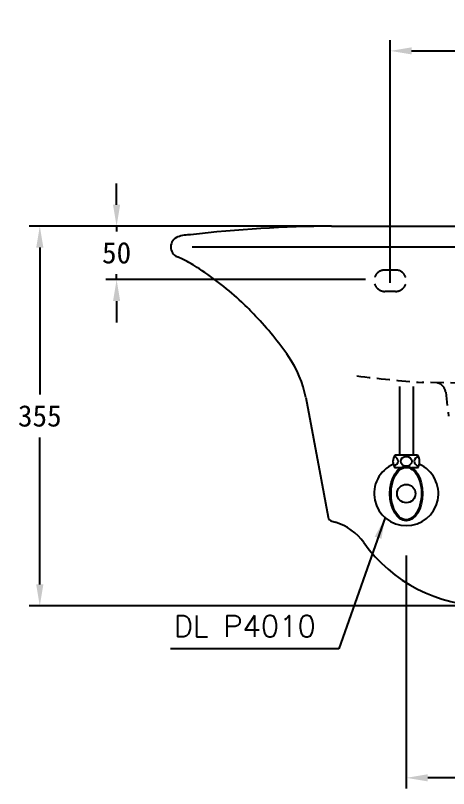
# Model space of a CAD drawing. Extents: x 0 to 3100, y 0 to 2100.
# Drawn here: x 705 to 1110, y 473 to 1196 of the extents above; entities that cross this region are included whole.
import ezdxf

# ---------------------------------------------------------------- set-up
doc = ezdxf.new("R2010")
doc.units = 0
doc.header["$LTSCALE"] = 50
doc.header["$MEASUREMENT"] = 0
doc.linetypes.add('HIDDEN', pattern=[0.375, 0.25, -0.125])
doc.layers.get('0').update_dxf_attribs({"linetype": 'CONTINUOUS'})
doc.layers.get('DEFPOINTS').update_dxf_attribs({"linetype": 'CONTINUOUS'})
for name, color, linetype in [('2', 2, 'HIDDEN'), ('3', 3, 'CONTINUOUS'), ('6', 6, 'CONTINUOUS')]:
    doc.layers.add(name, color=color, linetype=linetype)
doc.styles.add('GHS', font='romans', dxfattribs={"bigfont": 'ghs'})
doc.dimstyles.get("Standard").update_dxf_attribs({"dimtxt": 2.5, "dimasz": 2, "dimexe": 2, "dimexo": 1, "dimgap": 1.5, "dimtad": 1, "dimdec": 0, "dimlfac": 10, "dimrnd": 0.5, "dimzin": 0, "dimdsep": 46, "dimtxsty": 'Standard', "dimcen": 0, "dimclrt": 2, "dimadec": 0, "dimazin": 0, "dimtfac": 1, "dimtdec": 0, "dimtmove": 0, "dimatfit": 3, "dimfxl": 0, "dimtolj": 1, "dimtzin": 0, "dimarcsym": 0})

# ---------------------------------------------------------------- blocks, each defined once
blk = doc.blocks.new('*D40')
at = {"layer": '3', "color": 3, "lineweight": -2}
for p, q in [((1070.38, 691.34), (1070.38, 473.45)), ((1220.38, 691.34), (1220.38, 473.45)), ((1200.38, 483.45), (1090.38, 483.45))]:
    blk.add_line(p, q, dxfattribs=at)
at = {"layer": '3', "color": 3}
for points in [[(1090.38, 486.78), (1090.38, 480.12), (1070.38, 483.45)], [(1200.38, 486.78), (1200.38, 480.12), (1220.38, 483.45)]]:
    blk.add_solid(points, dxfattribs=at)
at = {"layer": 'DEFPOINTS', "color": 0}
for p in [(1070.38, 699.34), (1220.38, 699.34), (1070.38, 483.45)]:
    blk.add_point(p, dxfattribs=at)
at = {"layer": '3', "color": 2, "insert": (1145.38, 503.45), "char_height": 20, "attachment_point": 5}
blk.add_mtext('\\A1;150', dxfattribs=at)
blk = doc.blocks.new('*D46')
at = {"color": 3, "lineweight": -2}
for p, q in [((992.38, 999.21), (718, 999.21)), ((728, 979.21), (728, 841.71)), ((728, 664.21), (728, 801.71)), ((1137.38, 644.21), (718, 644.21))]:
    blk.add_line(p, q, dxfattribs=at)
at = {"color": 3}
for points in [[(724.67, 979.21), (731.33, 979.21), (728, 999.21)], [(724.67, 664.21), (731.33, 664.21), (728, 644.21)]]:
    blk.add_solid(points, dxfattribs=at)
at = {"layer": 'DEFPOINTS', "color": 0}
for p in [(1000.38, 999.21), (728, 644.21), (1145.38, 644.21)]:
    blk.add_point(p, dxfattribs=at)
at = {"color": 2, "insert": (728, 821.71), "char_height": 20, "attachment_point": 5}
blk.add_mtext('\\A1;355', dxfattribs=at)
blk = doc.blocks.new('*D47')
at = {"color": 3, "lineweight": -2}
for p, q in [((799.76, 1019.21), (799.76, 1039.21)), ((992.38, 999.21), (789.76, 999.21)), ((799.76, 999.21), (799.76, 994.21)), ((799.76, 949.21), (799.76, 954.21)), ((1032.43, 949.21), (789.76, 949.21)), ((799.76, 929.21), (799.76, 909.21))]:
    blk.add_line(p, q, dxfattribs=at)
at = {"color": 3}
for points in [[(796.43, 1019.21), (803.1, 1019.21), (799.76, 999.21)], [(796.43, 929.21), (803.1, 929.21), (799.76, 949.21)]]:
    blk.add_solid(points, dxfattribs=at)
at = {"layer": 'DEFPOINTS', "color": 0}
for p in [(799.76, 999.21), (1000.38, 999.21), (1040.43, 949.21)]:
    blk.add_point(p, dxfattribs=at)
at = {"color": 2, "insert": (799.76, 974.21), "char_height": 20, "attachment_point": 5}
blk.add_mtext('\\A1;50', dxfattribs=at)
blk = doc.blocks.new('*D51')
at = {"color": 3, "lineweight": -2}
for p, q in [((1055.38, 946.21), (1055.38, 1173.06)), ((1235.38, 946.21), (1235.38, 1173.06)), ((1075.38, 1163.06), (1215.38, 1163.06))]:
    blk.add_line(p, q, dxfattribs=at)
at = {"color": 3}
for points in [[(1075.38, 1166.39), (1075.38, 1159.72), (1055.38, 1163.06)], [(1215.38, 1166.39), (1215.38, 1159.72), (1235.38, 1163.06)]]:
    blk.add_solid(points, dxfattribs=at)
at = {"layer": 'DEFPOINTS', "color": 0}
for p in [(1235.38, 1163.06), (1055.38, 938.21), (1235.38, 938.21)]:
    blk.add_point(p, dxfattribs=at)
at = {"color": 2, "insert": (1145.38, 1183.06), "char_height": 20, "attachment_point": 5}
blk.add_mtext('\\A1;180', dxfattribs=at)

msp = doc.modelspace()

# ---------------------------------------------------------------- linework, layer by layer
for p, q in [((1000.37838, 999.21417), (1145.38081, 999.21417)), ((870.38324, 979.93456), (1440.38081, 979.93456)), ((976.46338, 838.9013), (990.80454, 762.4271)), ((990.80454, 762.4271), (997.40711, 727.21892)), ((1000.90193, 723.34624), (1004.16245, 722.38085))]:
    msp.add_line(p, q)
for centre, radius, start, end in [((1008.17875, -213.2589), 1212.49815, 90.3686039, 96.5957154), ((868.90774, 956.21417), 35, 90, 109.94844359), ((860.37838, 979.71417), 10, 109.94844359, 247.52587956), ((818.32911, 878.06842), 100, 58.31896055, 67.52587956), ((767.73427, 792.7041), 199.23157, 56.71552876, 59.34507181), ((722.97778, 721.129), 283.63354, 46.91123355, 57.09241162), ((667.93533, 671.46366), 357.5601, 42.96638497, 45.9065709), ((706.12786, 701.42914), 309.21626, 34.67934397, 43.72675878), ((878.17669, 820.46965), 100, 10.62128177, 34.67934397), ((1002.32144, 728.14051), 5, 190.62128177, 253.50677409), ((989.96735, 674.43819), 50, 35.39467146, 73.50677409), ((1145.38081, 784.86303), 140.64886, 215.39467146, 270)]:
    msp.add_arc(centre, radius, start, end)
at = {"layer": '2'}
for p, q in [((1060.38081, 958.21417), (1050.38081, 958.21417)), ((1060.38081, 938.21417), (1050.38081, 938.21417)), ((1142.9831, 852.23037), (1085.37169, 853.0091)), ((1107.24472, 844.00925), (1109.86364, 821.63294))]:
    msp.add_line(p, q, dxfattribs=at)
for centre, radius, start, end in [((1050.38081, 948.21417), 10, 90, 270), ((1060.38081, 948.21417), 10, 270, 90), ((1198.03683, 2281.45632), 1432.88342, 263.02805493, 265.49027733), ((1097.31252, 842.84679), 10, 6.67550305, 89.22558229)]:
    msp.add_arc(centre, radius, start, end, dxfattribs=at)
at = {"layer": '6'}
for p, q in [((1064.03081, 849.21417), (1064.03081, 785.21417)), ((1076.73081, 849.21417), (1076.73081, 785.21417)), ((1076.73081, 785.21417), (1059.88081, 785.21417)), ((1080.88081, 785.21417), (1076.73081, 785.21417)), ((1065.24061, 773.21417), (1059.88081, 773.21417)), ((1080.88081, 773.21417), (1075.521, 773.21417))]:
    msp.add_line(p, q, dxfattribs=at)
msp.add_circle((1070.38081, 749.21417), 8.61509, dxfattribs=at)
for centre, radius, start, end in [((1067.88081, 779.21417), 10, 143.13010235, 216.86989765), ((1072.88081, 779.21417), 10, 323.13010235, 36.86989765), ((1070.38081, 749.21417), 30, 113.91725115, 66.08274885)]:
    msp.add_arc(centre, radius, start, end, dxfattribs=at)
for centre, major_axis, start_param, end_param in [((1057.60754, 779.44175), (-5.22946, 0), 1.800504354, 4.443057795), ((1083.06348, 779.44175), (5.22946, 0), 1.82411945, 4.498970222)]:
    msp.add_ellipse(centre, major_axis=major_axis, ratio=0.866391406, start_param=start_param, end_param=end_param, dxfattribs=at)
for centre, major_axis, ratio in [((1070.38081, 779.44175), (5.22946, 0), 0.866391406), ((1070.38081, 749.21417), (0, 25.5), 0.596528766)]:
    msp.add_ellipse(centre, major_axis=major_axis, ratio=ratio, dxfattribs=at)
msp.add_open_spline([(1070.38081, 773.71417), (1068.30042, 773.71417), (1066.20066, 772.90506), (1062.30444, 769.66001), (1060.53222, 767.21988), (1057.80636, 761.19117), (1056.8547, 757.61176), (1056.0043, 750.09662), (1056.10562, 746.16688), (1057.33752, 738.80947), (1058.46801, 735.38793), (1061.48043, 729.79872), (1063.3583, 727.64149), (1067.36345, 724.99915), (1069.46897, 724.49757), (1073.62447, 725.09937), (1075.70622, 726.22222), (1079.45743, 730.05422), (1081.10616, 732.75833), (1083.52054, 739.1797), (1084.28532, 742.88895), (1084.74699, 750.50338), (1084.44385, 754.40265), (1082.84101, 761.54506), (1081.54144, 764.78177), (1078.27055, 769.88856), (1076.30683, 771.74732), (1072.98912, 773.39949), (1071.6836, 773.71417), (1070.38081, 773.71417)], degree=3, knots=[0, 0, 0, 0, 0.461109739, 0.461109739, 0.922219478, 0.922219478, 1.383329216, 1.383329216, 1.844438955, 1.844438955, 2.305548694, 2.305548694, 2.766658433, 2.766658433, 3.227768172, 3.227768172, 3.688877911, 3.688877911, 4.149987649, 4.149987649, 4.611097388, 4.611097388, 5.072207127, 5.072207127, 5.533316866, 5.533316866, 5.994426605, 5.994426605, 6.283185307, 6.283185307, 6.283185307, 6.283185307], dxfattribs=at)

# ---------------------------------------------------------------- texts
at = {"color": 2, "insert": (853.10982, 635.25923), "char_height": 20, "attachment_point": 1, "style": 'GHS'}
msp.add_mtext_dynamic_manual_height_columns('DL P4010', width=158.3659725, gutter_width=13.505, heights=[0], dxfattribs=at)

# ---------------------------------------------------------------- dimensions: what is measured, and where the dimension line sits
dim = msp.add_linear_dim(base=(1235.38081, 1163.05829), p1=(1055.38081, 938.21417), p2=(1235.38081, 938.21417), dimstyle='Standard', override={"dimtxt": 20, "dimasz": 20, "dimexe": 10, "dimexo": 8, "dimgap": 10, "dimdec": 4, "dimlfac": 1, "dimzin": 8, "dimclrd": 3, "dimclre": 3, "dimtdec": 4})
dim.commit()
dim.dimension.update_dxf_attribs({"geometry": '*D51', "text_midpoint": (1145.38081, 1183.05829)})
for base, p1, p2, picture, middle in [((799.76205, 999.21417), (1040.43093, 949.21417), (1000.37838, 999.21417), '*D47', (799.76205, 974.21417)), ((728.00137, 644.21417), (1000.37838, 999.21417), (1145.38081, 644.21417), '*D46', (728.00137, 821.71417))]:
    dim = msp.add_linear_dim(base=base, p1=p1, p2=p2, angle=90, dimstyle='Standard', override={"dimtxt": 20, "dimasz": 20, "dimexe": 10, "dimexo": 8, "dimgap": 10, "dimtih": 1, "dimtoh": 1, "dimlfac": 1, "dimzin": 8, "dimclrd": 3, "dimclre": 3, "dimtdec": 4, "dimarcsym": 1})
    dim.commit()
    dim.dimension.update_dxf_attribs({"geometry": picture, "text_midpoint": middle})
at = {"layer": '3'}
dim = msp.add_linear_dim(base=(1070.38081, 483.45042), p1=(1220.38081, 699.33917), p2=(1070.38081, 699.33917), dimstyle='Standard', override={"dimtxt": 20, "dimasz": 20, "dimexe": 10, "dimexo": 8, "dimgap": 10, "dimdec": 4, "dimlfac": 1, "dimzin": 8, "dimclrd": 3, "dimclre": 3, "dimtdec": 4}, dxfattribs=at)
dim.commit()
dim.dimension.update_dxf_attribs({"geometry": '*D40', "text_midpoint": (1145.38081, 503.45042)})

# ---------------------------------------------------------------- leaders
msp.add_leader([(1050.70494, 726.75697), (1007.39465, 604.16311), (850.114, 604.16311)], dimstyle='Standard', override={"dimtxt": 25, "dimasz": 20, "dimexe": 10, "dimexo": 8, "dimgap": 10, "dimtad": 0, "dimdec": 4, "dimlfac": 1, "dimzin": 8, "dimclrd": 3, "dimclre": 3, "dimtdec": 4, "dimarcsym": 1})

doc.saveas('drawing.dxf')
